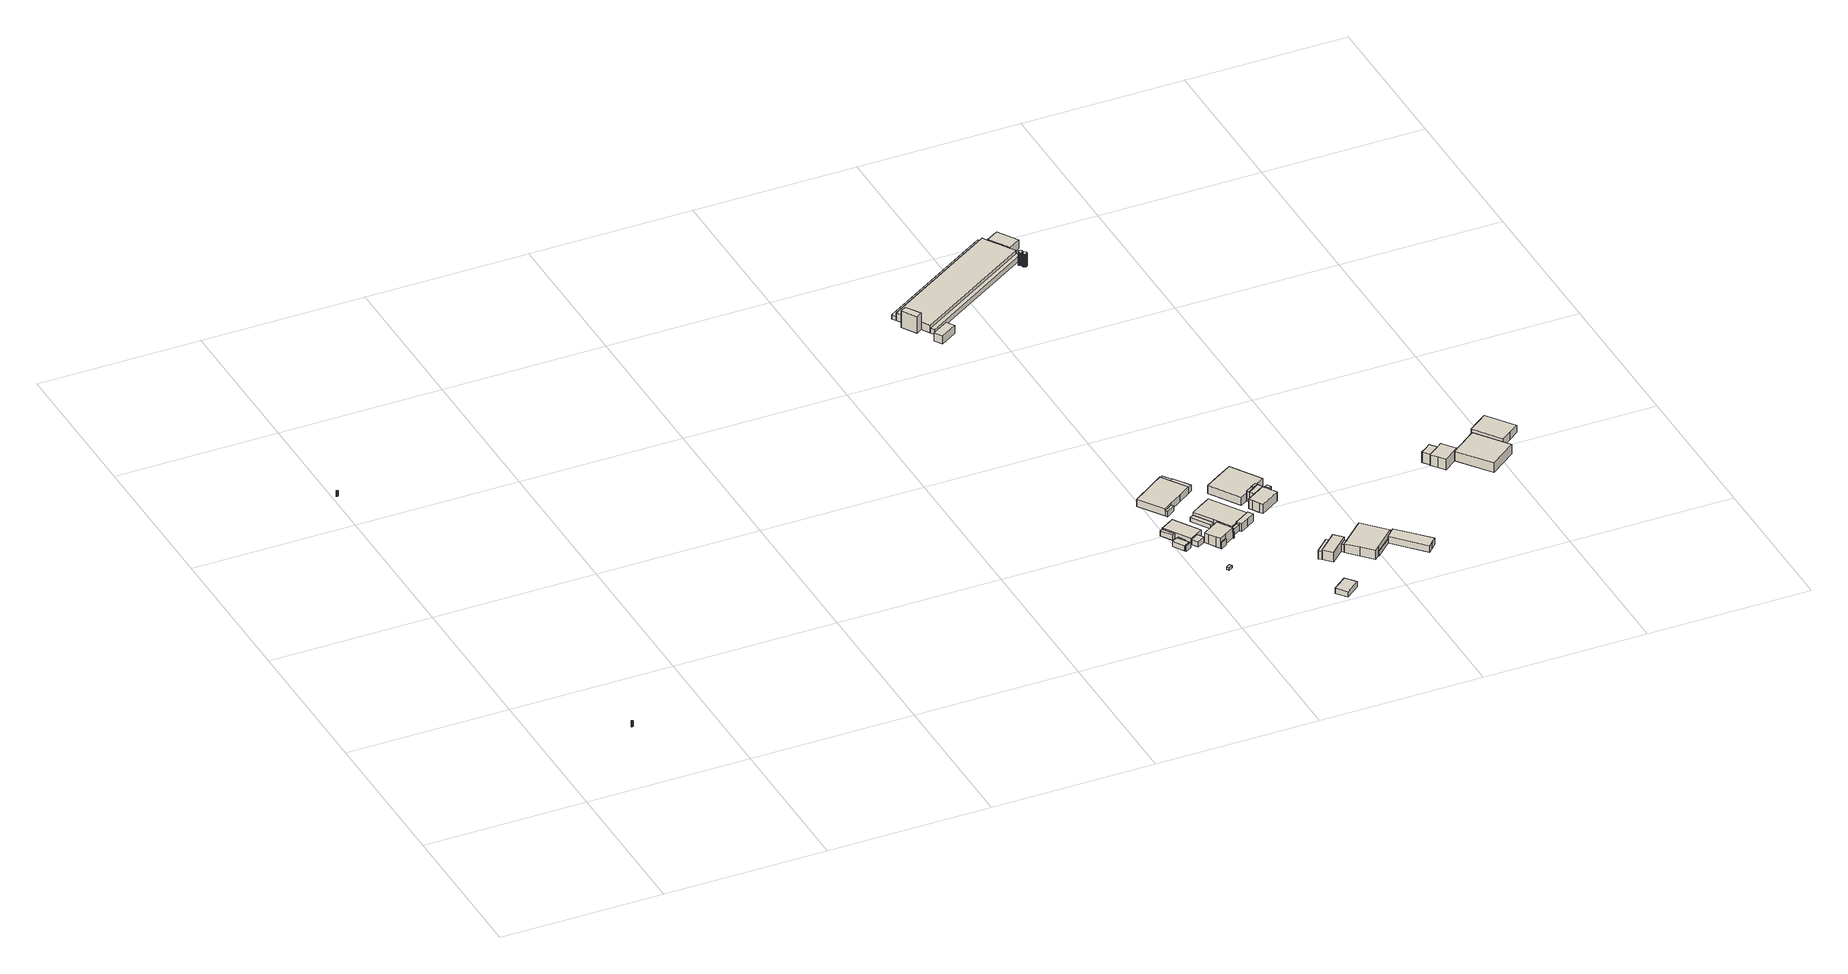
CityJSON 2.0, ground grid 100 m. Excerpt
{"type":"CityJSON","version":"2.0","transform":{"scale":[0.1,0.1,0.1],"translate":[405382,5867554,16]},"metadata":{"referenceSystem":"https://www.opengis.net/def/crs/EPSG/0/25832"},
"CityObjects":{
"building1":{"type":"Building","attributes":{"Gemeindeschluessel":"03454005","BezugspunktDach":"4000","AbsoluteHoehe":"25.084","MittlereTraufHoehe":"28.584","Firsthoehe":"28.584","function":"51002_1250","measuredHeight":3.5},"address":[{"country":"Germany","locality":"Börger"}],"geometry":[{"type":"MultiSurface","lod":"1","boundaries":[[[0,1,2,3,4,5,6,7,8,9,10,11,12,13,14,15,16,17,18,19,20,21,22,23,24,25]],[[26,27,28,29,30,31,32,33,34,35,36,37,38,39,40,41,42,43,44,45,46,47,48,49,50,51]],[[26,51,25,24]],[[27,26,24,23]],[[28,27,23,22]],[[29,28,22,21]],[[30,29,21,20]],[[31,30,20,19]],[[32,31,19,18]],[[33,32,18,17]],[[34,33,17,16]],[[35,34,16,15]],[[36,35,15,14]],[[37,36,14,13]],[[38,37,13,12]],[[39,38,12,11]],[[40,39,11,10]],[[41,40,10,9]],[[42,41,9,8]],[[43,42,8,7]],[[44,43,7,6]],[[45,44,6,5]],[[46,45,5,4]],[[47,46,4,3]],[[48,47,3,2]],[[49,48,2,1]],[[50,49,1,0]],[[51,50,0,25]]]}]},
"building2":{"type":"Building","attributes":{"Gemeindeschluessel":"03454005","BezugspunktDach":"4000","AbsoluteHoehe":"20.057","MittlereTraufHoehe":"23.557","Firsthoehe":"23.557","function":"51002_1250","measuredHeight":3.5},"address":[{"country":"Germany","locality":"Börger"}],"geometry":[{"type":"MultiSurface","lod":"1","boundaries":[[[52,53,54,55,56,57,58,59,60,61,62,63,64,65,66,67,68,69,70,71,72,73,74,75,76]],[[77,78,79,80,81,82,83,84,85,86,87,88,89,90,91,92,93,94,95,96,97,98,99,100,101]],[[77,101,76,75]],[[78,77,75,74]],[[79,78,74,73]],[[80,79,73,72]],[[81,80,72,71]],[[82,81,71,70]],[[83,82,70,69]],[[84,83,69,68]],[[85,84,68,67]],[[86,85,67,66]],[[87,86,66,65]],[[88,87,65,64]],[[89,88,64,63]],[[90,89,63,62]],[[91,90,62,61]],[[92,91,61,60]],[[93,92,60,59]],[[94,93,59,58]],[[95,94,58,57]],[[96,95,57,56]],[[97,96,56,55]],[[98,97,55,54]],[[99,98,54,53]],[[100,99,53,52]],[[101,100,52,76]]]}]},
"building3":{"type":"Building","attributes":{"Gemeindeschluessel":"03454006","AbsoluteHoehe":"18.009","MittlereTraufHoehe":"20.957","Firsthoehe":"21.792","function":"31001_1000","roofType":"3100","measuredHeight":3.78},"address":[{"country":"Germany","locality":"Breddenberg"}],"children":["building3-1"],"geometry":[{"type":"MultiSurface","lod":"1","boundaries":[[[102,103,104,105]],[[106,107,108,109]],[[106,109,105,104]],[[107,106,104,103]],[[102,108,110,111,112,103]],[[109,108,102,105]],[[111,110,107,112]]]}]},
"building3-1":{"type":"BuildingPart","attributes":{"AbsoluteHoehe":"18.009","MittlereTraufHoehe":"20.957","Firsthoehe":"20.957","roofType":"1000","measuredHeight":2.95},"parents":["building3"],"geometry":[{"type":"MultiSurface","lod":"1","boundaries":[[[112,111,113,114]],[[115,110,107,116]],[[115,116,114,113]],[[110,115,113,111]],[[116,107,112,114]],[[107,110,111,112]]]}]},
"building4":{"type":"Building","attributes":{"Gemeindeschluessel":"03454006","AbsoluteHoehe":"18.013","MittlereTraufHoehe":"20.955","Firsthoehe":"21.768","function":"51009_1610","roofType":"3100","measuredHeight":3.76},"address":[{"country":"Germany","locality":"Breddenberg"}],"geometry":[{"type":"MultiSurface","lod":"1","boundaries":[[[105,117,118,102]],[[119,120,109,108]],[[119,108,102,118]],[[120,119,118,117]],[[109,120,117,105]],[[108,109,105,102]]]}]},
"building5":{"type":"Building","attributes":{"Gemeindeschluessel":"03454006","AbsoluteHoehe":"18.036","MittlereTraufHoehe":"19.694","Firsthoehe":"19.694","function":"31001_2500","roofType":"1000","measuredHeight":1.66},"address":[{"country":"Germany","locality":"Breddenberg"}],"geometry":[{"type":"MultiSurface","lod":"1","boundaries":[[[121,122,123,124]],[[125,126,127,128]],[[125,128,124,123]],[[126,125,123,122]],[[127,126,122,121]],[[128,127,121,124]]]}]},
"building6":{"type":"Building","attributes":{"Gemeindeschluessel":"03454006","AbsoluteHoehe":"17.704","MittlereTraufHoehe":"21.544","Firsthoehe":"22.244","function":"31001_2000","roofType":"3100","measuredHeight":4.54},"address":[{"country":"Germany","locality":"Breddenberg"}],"children":["building6-1","building6-2"],"geometry":[{"type":"MultiSurface","lod":"1","boundaries":[[[129,130,131,132,133,134,135]],[[136,137,138,139,140,141,142]],[[136,142,135,134]],[[137,136,134,133]],[[138,137,133,132]],[[139,138,132,131]],[[130,143,144,131]],[[129,145,143,130]],[[135,146,147,148,141,129]],[[143,140,139,144]],[[141,140,143,145]],[[146,142,148,147]]]}]},
"building6-1":{"type":"BuildingPart","attributes":{"AbsoluteHoehe":"17.704","MittlereTraufHoehe":"21.189","Firsthoehe":"21.95","roofType":"2100","measuredHeight":4.25},"parents":["building6"],"geometry":[{"type":"MultiSurface","lod":"1","boundaries":[[[149,150,144,145]],[[139,151,152,141]],[[151,139,144,150]],[[152,151,150,149]],[[141,152,149,145]],[[144,139,140,143]],[[143,140,141,145]]]}]},
"building6-2":{"type":"BuildingPart","attributes":{"AbsoluteHoehe":"17.704","MittlereTraufHoehe":"21.06","Firsthoehe":"21.06","roofType":"1000","measuredHeight":3.36},"parents":["building6"],"geometry":[{"type":"MultiSurface","lod":"1","boundaries":[[[147,146,153,154]],[[155,142,148,156]],[[155,156,154,153]],[[142,155,153,146]],[[156,148,147,154]],[[147,148,142,146]]]}]},
"building7":{"type":"Building","attributes":{"Gemeindeschluessel":"03454006","AbsoluteHoehe":"18.172","MittlereTraufHoehe":"23.42","Firsthoehe":"27.363","function":"31001_1000","roofType":"3300","measuredHeight":9.19},"address":[{"country":"Germany","locality":"Breddenberg","thoroughfareNumber":"46","thoroughfareName":"Hauptstraße"}],"children":["building7-1","building7-2"],"geometry":[{"type":"MultiSurface","lod":"1","boundaries":[[[157,158,159,160,161,162,163,164,165,166,167,168,169]],[[170,171,172,173,174,175,176,177,178,179,180,181,182]],[[168,183,184,169]],[[171,170,168,167]],[[172,171,167,166]],[[173,172,166,165]],[[174,173,165,164]],[[175,174,164,163]],[[176,175,163,162]],[[177,176,162,161]],[[178,177,161,160]],[[179,178,160,159]],[[180,179,159,158]],[[157,185,186,158]],[[182,181,157,169]],[[183,170,182,184]],[[185,181,180,186]]]}]},
"building7-1":{"type":"BuildingPart","attributes":{"AbsoluteHoehe":"18.172","MittlereTraufHoehe":"22.169","Firsthoehe":"22.169","roofType":"1000","measuredHeight":4},"parents":["building7"],"geometry":[{"type":"MultiSurface","lod":"1","boundaries":[[[187,188,186,185]],[[180,189,190,181]],[[189,180,186,188]],[[190,189,188,187]],[[181,190,187,185]],[[180,181,185,186]]]}]},
"building7-2":{"type":"BuildingPart","attributes":{"AbsoluteHoehe":"18.172","MittlereTraufHoehe":"22.169","Firsthoehe":"22.169","roofType":"1000","measuredHeight":4},"parents":["building7"],"geometry":[{"type":"MultiSurface","lod":"1","boundaries":[[[191,192,184,183]],[[182,193,194,170]],[[193,195,196,192]],[[194,193,192,191]],[[170,194,191,183]],[[195,170,183,184]]]}]},
"building8":{"type":"Building","attributes":{"Gemeindeschluessel":"03454006","AbsoluteHoehe":"18.081","MittlereTraufHoehe":"22.006","Firsthoehe":"23.523","function":"31001_2000","roofType":"5000","measuredHeight":5.44},"address":[{"country":"Germany","locality":"Breddenberg"}],"children":["building8-1","building8-2"],"geometry":[{"type":"MultiSurface","lod":"1","boundaries":[[[197,198,199,200,201,202,203,204,205]],[[206,207,208,209,210,211,212,213,214]],[[204,215,216,205]],[[207,206,204,203]],[[208,207,203,202]],[[209,208,202,201]],[[200,217,218,201]],[[211,210,200,199]],[[212,211,199,198]],[[213,212,198,197]],[[214,213,197,205]],[[215,206,214,216]],[[217,210,209,218]]]}]},
"building8-1":{"type":"BuildingPart","attributes":{"AbsoluteHoehe":"18.081","MittlereTraufHoehe":"21.654","Firsthoehe":"21.654","roofType":"1000","measuredHeight":3.57},"parents":["building8"],"geometry":[{"type":"MultiSurface","lod":"1","boundaries":[[[219,220,216,215]],[[214,221,222,206]],[[221,214,216,220]],[[222,221,220,219]],[[206,222,219,215]],[[214,206,215,216]]]}]},
"building8-2":{"type":"BuildingPart","attributes":{"AbsoluteHoehe":"18.081","MittlereTraufHoehe":"21.654","Firsthoehe":"21.654","roofType":"1000","measuredHeight":3.57},"parents":["building8"],"geometry":[{"type":"MultiSurface","lod":"1","boundaries":[[[217,223,224,218]],[[225,226,210,209]],[[225,209,218,224]],[[226,225,224,223]],[[210,226,223,217]],[[209,210,217,218]]]}]},
"building9":{"type":"Building","attributes":{"Gemeindeschluessel":"03454006","AbsoluteHoehe":"18.074","MittlereTraufHoehe":"21.926","Firsthoehe":"21.926","function":"51009_1610","roofType":"1000","measuredHeight":3.85},"address":[{"country":"Germany","locality":"Breddenberg"}],"geometry":[{"type":"MultiSurface","lod":"1","boundaries":[[[227,228,229,230]],[[231,232,233,234]],[[231,234,230,229]],[[232,231,229,228]],[[233,232,228,227]],[[234,233,227,230]]]}]},
"building10":{"type":"Building","attributes":{"Gemeindeschluessel":"03454006","AbsoluteHoehe":"17.986","MittlereTraufHoehe":"21.711","Firsthoehe":"24.27","function":"31001_2000","roofType":"3100","measuredHeight":6.29},"address":[{"country":"Germany","locality":"Breddenberg"}],"children":["building10-1","building10-2","building10-3"],"geometry":[{"type":"MultiSurface","lod":"1","boundaries":[[[235,236,237,238,239,240,241,242,243]],[[244,245,246,247,248,249,250,251,252]],[[242,253,254,243]],[[245,244,242,241]],[[240,255,256,241]],[[247,246,240,239]],[[248,247,239,238]],[[249,248,238,237]],[[252,251,235,243]],[[253,244,252,254]],[[255,246,245,256]],[[236,250,257,258]],[[258,257,249,237]],[[251,250,236,235]]]}]},
"building10-1":{"type":"BuildingPart","attributes":{"AbsoluteHoehe":"17.986","MittlereTraufHoehe":"21.702","Firsthoehe":"21.702","roofType":"1000","measuredHeight":3.72},"parents":["building10"],"geometry":[{"type":"MultiSurface","lod":"1","boundaries":[[[259,254,253,260]],[[244,252,261,262]],[[244,262,260,253]],[[261,252,254,259]],[[262,261,259,260]],[[252,244,253,254]]]}]},
"building10-2":{"type":"BuildingPart","attributes":{"AbsoluteHoehe":"17.986","MittlereTraufHoehe":"21.992","Firsthoehe":"25.628","roofType":"3100","measuredHeight":7.64},"parents":["building10"],"geometry":[{"type":"MultiSurface","lod":"1","boundaries":[[[263,264,265,266,267,268,269]],[[251,257,249,270,271,272,273]],[[251,273,269,268]],[[267,258,236,235,268]],[[266,237,258,267]],[[270,249,266,265]],[[271,270,265,264]],[[272,271,264,263]],[[273,272,263,269]],[[258,257,250,236]],[[236,250,251,235]],[[249,257,258,237]]]}]},
"building10-3":{"type":"BuildingPart","attributes":{"AbsoluteHoehe":"17.986","MittlereTraufHoehe":"20.706","Firsthoehe":"21.128","roofType":"2100","measuredHeight":3.14},"parents":["building10"],"geometry":[{"type":"MultiSurface","lod":"1","boundaries":[[[274,256,255,275]],[[246,245,276,277]],[[246,277,275,255]],[[276,245,256,274]],[[277,276,274,275]],[[245,246,255,256]]]}]},
"building11":{"type":"Building","attributes":{"Gemeindeschluessel":"03454006","AbsoluteHoehe":"18.083","MittlereTraufHoehe":"22.003","Firsthoehe":"22.341","function":"51009_1610","roofType":"2100","measuredHeight":4.26},"address":[{"country":"Germany","locality":"Breddenberg"}],"geometry":[{"type":"MultiSurface","lod":"1","boundaries":[[[278,279,280,281]],[[212,210,226,282]],[[212,282,281,280]],[[210,212,280,279]],[[226,210,279,278]],[[282,226,278,281]]]}]},
"building12":{"type":"Building","attributes":{"Gemeindeschluessel":"03454006","BezugspunktDach":"4000","AbsoluteHoehe":"18.762","MittlereTraufHoehe":"22.262","Firsthoehe":"22.262","function":"31001_2000","measuredHeight":3.5},"address":[{"country":"Germany","locality":"Breddenberg"}],"geometry":[{"type":"MultiSurface","lod":"1","boundaries":[[[283,284,285,286]],[[287,288,289,290]],[[287,290,286,285]],[[288,287,285,284]],[[289,288,284,283]],[[290,289,283,286]]]}]},
"building13":{"type":"Building","attributes":{"Gemeindeschluessel":"03454006","AbsoluteHoehe":"18.122","MittlereTraufHoehe":"23.209","Firsthoehe":"24.008","function":"31001_2720","roofType":"3100","measuredHeight":5.89},"address":[{"country":"Germany","locality":"Breddenberg"}],"geometry":[{"type":"MultiSurface","lod":"1","boundaries":[[[291,292,293,294]],[[295,296,297,298]],[[295,298,294,293]],[[296,295,293,292]],[[297,296,292,291]],[[298,297,291,294]]]}]},
"building14":{"type":"Building","attributes":{"Gemeindeschluessel":"03454006","AbsoluteHoehe":"17.954","MittlereTraufHoehe":"22.834","Firsthoehe":"26.389","function":"31001_1000","roofType":"3100","measuredHeight":8.44},"address":[{"country":"Germany","locality":"Breddenberg","thoroughfareNumber":"53","thoroughfareName":"Hauptstraße"}],"children":["building14-1","building14-2"],"geometry":[{"type":"MultiSurface","lod":"1","boundaries":[[[299,300,301,302]],[[303,304,305,306]],[[301,303,307,308,309,302]],[[304,303,301,300]],[[299,305,310,311,312,300]],[[306,305,299,302]],[[308,307,306,309]],[[311,310,304,312]]]}]},
"building14-1":{"type":"BuildingPart","attributes":{"AbsoluteHoehe":"17.954","MittlereTraufHoehe":"22.834","Firsthoehe":"22.834","roofType":"1000","measuredHeight":4.88},"parents":["building14"],"geometry":[{"type":"MultiSurface","lod":"1","boundaries":[[[308,313,314,309]],[[315,316,307,306]],[[315,306,309,314]],[[316,315,314,313]],[[307,316,313,308]],[[306,307,308,309]]]}]},
"building14-2":{"type":"BuildingPart","attributes":{"AbsoluteHoehe":"17.954","MittlereTraufHoehe":"22.834","Firsthoehe":"24.358","roofType":"5000","measuredHeight":6.4},"parents":["building14"],"geometry":[{"type":"MultiSurface","lod":"1","boundaries":[[[317,312,311,318]],[[310,304,319,320]],[[310,320,318,311]],[[319,304,312,317]],[[320,319,317,318]],[[304,310,311,312]]]}]},
"building15":{"type":"Building","attributes":{"Gemeindeschluessel":"03454006","AbsoluteHoehe":"17.893","MittlereTraufHoehe":"23.019","Firsthoehe":"25.579","function":"31001_2000","roofType":"3100","measuredHeight":7.69},"address":[{"country":"Germany","locality":"Breddenberg"}],"geometry":[{"type":"MultiSurface","lod":"1","boundaries":[[[321,322,323,324,325,326,327,328,329]],[[330,331,332,333,334,335,336,337,338]],[[330,338,329,328]],[[331,330,328,327]],[[332,331,327,326]],[[333,332,326,325]],[[334,333,325,324]],[[335,334,324,323]],[[336,335,323,322]],[[337,336,322,321]],[[338,337,321,329]]]}]},
"building16":{"type":"Building","attributes":{"Gemeindeschluessel":"03454006","AbsoluteHoehe":"17.919","MittlereTraufHoehe":"23.616","Firsthoehe":"26.522","function":"31001_1000","roofType":"5000","measuredHeight":8.6},"address":[{"country":"Germany","locality":"Breddenberg","thoroughfareNumber":"44","thoroughfareName":"Hauptstraße"}],"children":["building16-1","building16-2","building16-3"],"geometry":[{"type":"MultiSurface","lod":"1","boundaries":[[[339,340,341,342,343,344,345,346,347,348,349]],[[350,351,352,353,354,355,356,357,358,359,360]],[[350,360,349,348]],[[351,350,348,347]],[[352,351,347,346]],[[354,353,345,344]],[[355,354,344,343]],[[342,361,362,343]],[[341,363,361,342]],[[358,357,341,340]],[[359,358,340,339]],[[360,359,339,349]],[[364,365,352,346]],[[345,353,365,364]],[[361,356,355,362]],[[357,356,361,363]]]}]},
"building16-1":{"type":"BuildingPart","attributes":{"AbsoluteHoehe":"17.919","MittlereTraufHoehe":"21.941","Firsthoehe":"21.941","roofType":"1000","measuredHeight":4.02},"parents":["building16"],"geometry":[{"type":"MultiSurface","lod":"1","boundaries":[[[363,366,367,362]],[[368,369,357,355]],[[368,355,362,367]],[[369,368,367,366]],[[357,369,366,363]],[[362,355,356,361]],[[361,356,357,363]]]}]},
"building16-2":{"type":"BuildingPart","attributes":{"BezugspunktDach":"2200","AbsoluteHoehe":"17.919","MittlereTraufHoehe":"24.461","Firsthoehe":"24.461","measuredHeight":6.54},"parents":["building16"],"geometry":[{"type":"MultiSurface","lod":"1","boundaries":[[[370,371,372,373]],[[330,374,375,331]],[[330,331,373,372]],[[374,330,372,371]],[[370,376,377,378,371]],[[331,375,370,373]],[[376,375,379,377]],[[377,379,374,378]]]}]},
"building16-3":{"type":"BuildingPart","attributes":{"AbsoluteHoehe":"17.919","MittlereTraufHoehe":"23.869","Firsthoehe":"26.379","roofType":"3100","measuredHeight":8.46},"parents":["building16"],"geometry":[{"type":"MultiSurface","lod":"1","boundaries":[[[380,381,378,377,376,382,383]],[[352,375,379,374,384,353,365]],[[382,346,364,383]],[[375,352,382,376]],[[384,374,378,381]],[[353,384,381,380]],[[383,364,345,380]],[[346,352,365,364]],[[377,379,375,376]],[[374,379,377,378]],[[365,353,345,364]]]}]},
"building17":{"type":"Building","attributes":{"Gemeindeschluessel":"03454006","AbsoluteHoehe":"17.964","MittlereTraufHoehe":"24.292","Firsthoehe":"24.911","function":"51009_1610","roofType":"5000","measuredHeight":6.95},"address":[{"country":"Germany","locality":"Breddenberg"}],"geometry":[{"type":"MultiSurface","lod":"1","boundaries":[[[385,386,387,388]],[[389,390,391,392]],[[389,392,388,387]],[[390,389,387,386]],[[391,390,386,385]],[[392,391,385,388]]]}]},
"building18":{"type":"Building","attributes":{"Gemeindeschluessel":"03454006","AbsoluteHoehe":"17.944","MittlereTraufHoehe":"24.722","Firsthoehe":"24.722","function":"51009_1610","roofType":"1000","measuredHeight":6.78},"address":[{"country":"Germany","locality":"Breddenberg"}],"geometry":[{"type":"MultiSurface","lod":"1","boundaries":[[[393,394,395,396]],[[368,355,354,397]],[[368,397,396,395]],[[355,368,395,394]],[[354,355,394,393]],[[397,354,393,396]]]}]},
"building19":{"type":"Building","attributes":{"Gemeindeschluessel":"03454006","AbsoluteHoehe":"18.146","MittlereTraufHoehe":"21.047","Firsthoehe":"21.49","function":"51009_1610","roofType":"2100","measuredHeight":3.34},"address":[{"country":"Germany","locality":"Breddenberg"}],"geometry":[{"type":"MultiSurface","lod":"1","boundaries":[[[398,399,400,401]],[[402,403,404,405]],[[402,405,401,400]],[[403,402,400,399]],[[404,403,399,398]],[[405,404,398,401]]]}]},
"building20":{"type":"Building","attributes":{"Gemeindeschluessel":"03454006","AbsoluteHoehe":"18.175","MittlereTraufHoehe":"22.964","Firsthoehe":"24.812","function":"31001_2720","roofType":"3100","measuredHeight":6.64},"address":[{"country":"Germany","locality":"Breddenberg"}],"children":["building20-1","building20-2"],"geometry":[{"type":"MultiSurface","lod":"1","boundaries":[[[406,407,408,409,410,411,412,413,414,415,416]],[[417,418,419,420,421,422,423,424,425,426,427]],[[417,427,416,415]],[[421,420,412,411]],[[422,421,411,410]],[[423,422,410,409]],[[426,425,407,406]],[[427,426,406,416]],[[414,418,417,415]],[[419,418,414,413]],[[420,419,413,412]],[[408,424,423,409]],[[407,425,424,408]]]}]},
"building20-1":{"type":"BuildingPart","attributes":{"AbsoluteHoehe":"18.175","MittlereTraufHoehe":"23.328","Firsthoehe":"24.813","roofType":"3100","measuredHeight":6.64},"parents":["building20"],"geometry":[{"type":"MultiSurface","lod":"1","boundaries":[[[428,429,430,431,432,433]],[[423,434,435,436,425,424]],[[432,409,408,424,433]],[[434,423,432,431]],[[435,434,431,430]],[[436,435,430,429]],[[425,436,429,428]],[[433,408,407,428]],[[409,423,424,408]],[[408,424,425,407]]]}]},
"building20-2":{"type":"BuildingPart","attributes":{"AbsoluteHoehe":"18.175","MittlereTraufHoehe":"29.196","Firsthoehe":"29.196","roofType":"1000","measuredHeight":11.02},"parents":["building20"],"geometry":[{"type":"MultiSurface","lod":"1","boundaries":[[[437,438,439,440,441]],[[420,419,417,442,443]],[[420,443,441,440]],[[439,413,412,440]],[[438,415,414,413,439]],[[442,417,438,437]],[[443,442,437,441]],[[413,419,420,412]],[[415,417,418,414]],[[414,418,419,413]]]}]},
"building21":{"type":"Building","attributes":{"Gemeindeschluessel":"03454006","AbsoluteHoehe":"18.146","MittlereTraufHoehe":"21.317","Firsthoehe":"21.751","function":"51009_1610","roofType":"2100","measuredHeight":3.6},"address":[{"country":"Germany","locality":"Breddenberg"}],"geometry":[{"type":"MultiSurface","lod":"1","boundaries":[[[444,445,446,447]],[[448,449,450,451]],[[448,451,447,446]],[[449,448,446,445]],[[450,449,445,444]],[[451,450,444,447]]]}]},
"building22":{"type":"Building","attributes":{"Gemeindeschluessel":"03454006","AbsoluteHoehe":"17.702","MittlereTraufHoehe":"21.59","Firsthoehe":"27.038","function":"31001_2000","roofType":"3100","measuredHeight":9.34},"address":[{"country":"Germany","locality":"Breddenberg"}],"children":["building22-1","building22-2"],"geometry":[{"type":"MultiSurface","lod":"1","boundaries":[[[452,453,454,455,456,457,458,459]],[[460,461,462,463,464,465,466,467]],[[460,467,459,458]],[[461,460,458,457]],[[462,461,457,456]],[[463,462,456,455]],[[464,463,455,454]],[[465,464,454,453]],[[466,465,453,452]],[[459,468,469,470,471,472,452]],[[468,467,473,469]],[[470,469,473,474,471]],[[471,474,466,472]]]}]},
"building22-1":{"type":"BuildingPart","attributes":{"AbsoluteHoehe":"17.702","MittlereTraufHoehe":"20.595","Firsthoehe":"20.595","roofType":"1000","measuredHeight":2.89},"parents":["building22"],"geometry":[{"type":"MultiSurface","lod":"1","boundaries":[[[475,476,469,468]],[[473,477,478,467]],[[478,477,476,475]],[[467,478,475,468]],[[469,473,467,468]],[[477,473,469,476]]]}]},
"building22-2":{"type":"BuildingPart","attributes":{"AbsoluteHoehe":"17.702","MittlereTraufHoehe":"21.825","Firsthoehe":"23.496","roofType":"3100","measuredHeight":5.79},"parents":["building22"],"geometry":[{"type":"MultiSurface","lod":"1","boundaries":[[[479,480,481,482,472,471,470,483]],[[473,474,466,484,485,486,487,477]],[[470,469,476,483]],[[484,466,472,482]],[[485,484,482,481]],[[486,485,481,480]],[[487,486,480,479]],[[477,487,479,483]],[[469,473,477,476]],[[471,474,473,469,470]],[[466,474,471,472]]]}]},
"building23":{"type":"Building","attributes":{"Gemeindeschluessel":"03454006","AbsoluteHoehe":"18.25","MittlereTraufHoehe":"26.733","Firsthoehe":"26.733","function":"51003_1201","roofType":"1000","measuredHeight":8.48},"address":[{"country":"Germany","locality":"Breddenberg"}],"geometry":[{"type":"MultiSurface","lod":"1","boundaries":[[[488,489,490,491,492,493,494,495,496,497,498,499,500,501,502,503,504,505,506,507,508,509,510,511,512,513,514,515,516,517,518,519,520,521,522,523,524,525,526,527]],[[528,529,530,531,532,533,534,535,536,537,538,539,540,541,542,543,544,545,546,547,548,549,550,551,552,553,554,555,556,557,558,559,560,561,562,563,564,565,566,567]],[[528,567,527,526]],[[529,528,526,525]],[[530,529,525,524]],[[531,530,524,523]],[[532,531,523,522]],[[533,532,522,521]],[[534,533,521,520]],[[535,534,520,519]],[[536,535,519,518]],[[537,536,518,517]],[[538,537,517,516]],[[539,538,516,515]],[[540,539,515,514]],[[541,540,514,513]],[[542,541,513,512]],[[543,542,512,511]],[[544,543,511,510]],[[545,544,510,509]],[[546,545,509,508]],[[547,546,508,507]],[[548,547,507,506]],[[549,548,506,505]],[[550,549,505,504]],[[551,550,504,503]],[[552,551,503,502]],[[553,552,502,501]],[[554,553,501,500]],[[555,554,500,499]],[[556,555,499,498]],[[557,556,498,497]],[[558,557,497,496]],[[559,558,496,495]],[[560,559,495,494]],[[561,560,494,493]],[[562,561,493,492]],[[563,562,492,491]],[[564,563,491,490]],[[565,564,490,489]],[[566,565,489,488]],[[567,566,488,527]]]}]},
"building24":{"type":"Building","attributes":{"Gemeindeschluessel":"03454006","AbsoluteHoehe":"18.23","MittlereTraufHoehe":"26.726","Firsthoehe":"26.726","function":"51003_1201","roofType":"1000","measuredHeight":8.5},"address":[{"country":"Germany","locality":"Breddenberg"}],"geometry":[{"type":"MultiSurface","lod":"1","boundaries":[[[568,569,570,571,572,573,574,575,576,577,578,579,580,581,582,583,584,585,586,587,588,589,590,591,592,593,594,595,596,597,598,599,600,601,602,603,604,605,606,607,608,609]],[[610,611,612,613,614,615,616,617,618,619,620,621,622,623,624,625,626,627,628,629,630,631,632,633,634,635,636,637,638,639,640,641,642,643,644,645,646,647,648,649,650,651]],[[610,651,609,608]],[[611,610,608,607]],[[612,611,607,606]],[[613,612,606,605]],[[614,613,605,604]],[[615,614,604,603]],[[616,615,603,602]],[[617,616,602,601]],[[618,617,601,600]],[[619,618,600,599]],[[620,619,599,598]],[[621,620,598,597]],[[622,621,597,596]],[[623,622,596,595]],[[624,623,595,594]],[[625,624,594,593]],[[626,625,593,592]],[[627,626,592,591]],[[628,627,591,590]],[[629,628,590,589]],[[630,629,589,588]],[[631,630,588,587]],[[632,631,587,586]],[[633,632,586,585]],[[634,633,585,584]],[[635,634,584,583]],[[636,635,583,582]],[[637,636,582,581]],[[638,637,581,580]],[[639,638,580,579]],[[640,639,579,578]],[[641,640,578,577]],[[642,641,577,576]],[[643,642,576,575]],[[644,643,575,574]],[[645,644,574,573]],[[646,645,573,572]],[[647,646,572,571]],[[648,647,571,570]],[[649,648,570,569]],[[650,649,569,568]],[[651,650,568,609]]]}]},
"building25":{"type":"Building","attributes":{"Gemeindeschluessel":"03454006","AbsoluteHoehe":"16.981","MittlereTraufHoehe":"22.652","Firsthoehe":"26.017","function":"31001_1000","roofType":"3100","measuredHeight":9.04},"address":[{"country":"Germany","locality":"Breddenberg","thoroughfareNumber":"49","thoroughfareName":"Hauptstraße"}],"children":["building25-1"],"geometry":[{"type":"MultiSurface","lod":"1","boundaries":[[[652,653,654,655,656,657,658,659,660,661]],[[662,663,664,665,666,667,668,669,670,671]],[[660,672,673,661]],[[663,662,660,659]],[[664,674,675,658]],[[665,664,658,657]],[[666,665,657,656]],[[667,666,656,655]],[[668,667,655,654]],[[669,668,654,653]],[[670,669,653,652]],[[671,670,652,661]],[[672,662,671,673]]]}]},
"building25-1":{"type":"BuildingPart","attributes":{"AbsoluteHoehe":"16.981","MittlereTraufHoehe":"22.683","Firsthoehe":"25.602","roofType":"5000","measuredHeight":8.62},"parents":["building25"],"geometry":[{"type":"MultiSurface","lod":"1","boundaries":[[[673,672,676,677,678]],[[679,680,662,671,681]],[[679,681,678,677]],[[680,679,677,676]],[[662,680,676,672]],[[681,671,673,678]],[[671,662,672,673]]]}]},
"building26":{"type":"Building","attributes":{"Gemeindeschluessel":"03454006","AbsoluteHoehe":"17.157","MittlereTraufHoehe":"19.639","Firsthoehe":"27.351","function":"31001_2000","roofType":"3100","measuredHeight":10.19},"address":[{"country":"Germany","locality":"Breddenberg"}],"children":["building26-1"],"geometry":[{"type":"MultiSurface","lod":"1","boundaries":[[[682,683,684,685]],[[686,687,688,689]],[[686,689,685,684]],[[687,686,684,683]],[[688,687,683,682]],[[685,690,691,692,688,682]],[[690,689,692,691]]]}]},
"building26-1":{"type":"BuildingPart","attributes":{"AbsoluteHoehe":"17.157","MittlereTraufHoehe":"19.639","Firsthoehe":"19.639","roofType":"1000","measuredHeight":2.48},"parents":["building26"],"geometry":[{"type":"MultiSurface","lod":"1","boundaries":[[[690,693,694,691]],[[695,696,689,692]],[[695,692,691,694]],[[696,695,694,693]],[[689,696,693,690]],[[691,692,689,690]]]}]},
"building27":{"type":"Building","attributes":{"Gemeindeschluessel":"03454006","AbsoluteHoehe":"16.948","MittlereTraufHoehe":"21.24","Firsthoehe":"23.194","function":"31001_2000","roofType":"3100","measuredHeight":6.25},"address":[{"country":"Germany","locality":"Breddenberg"}],"geometry":[{"type":"MultiSurface","lod":"1","boundaries":[[[697,698,699,700,701,702]],[[703,704,705,706,707,708]],[[703,708,702,701]],[[704,703,701,700]],[[705,704,700,699]],[[706,705,699,698]],[[707,706,698,697]],[[708,707,697,702]]]}]}
},
"vertices":[
[489,455,126],[489,453,126],[490,453,126],[490,452,126],[492,451,126],[493,451,126],[494,451,126],[495,451,126],[496,451,126],[497,452,126],[498,453,126],[499,455,126],[499,456,126],[498,457,126],[498,458,126],[498,459,126],[497,460,126],[495,461,126],[494,461,126],[493,461,126],[492,461,126],[491,460,126],[490,459,126],[489,458,126],[489,457,126],[489,456,126],[489,457,91],[489,458,91],[490,459,91],[491,460,91],[492,461,91],[493,461,91],[494,461,91],[495,461,91],[497,460,91],[498,459,91],[498,458,91],[498,457,91],[499,456,91],[499,455,91],[498,453,91],[497,452,91],[496,451,91],[495,451,91],[494,451,91],[493,451,91],[492,451,91],[490,452,91],[490,453,91],[489,453,91],[489,455,91],[489,456,91],
[7,3256,76],[8,3255,76],[9,3254,76],[10,3253,76],[11,3253,76],[12,3252,76],[13,3253,76],[14,3253,76],[15,3254,76],[16,3255,76],[17,3256,76],[17,3258,76],[17,3259,76],[16,3260,76],[16,3261,76],[15,3261,76],[14,3262,76],[12,3262,76],[11,3262,76],[10,3262,76],[9,3261,76],[8,3261,76],[8,3260,76],[7,3259,76],[7,3258,76],[7,3259,41],[8,3260,41],[8,3261,41],[9,3261,41],[10,3262,41],[11,3262,41],[12,3262,41],[14,3262,41],[15,3261,41],[16,3261,41],[16,3260,41],[17,3259,41],[17,3258,41],[17,3256,41],[16,3255,41],[15,3254,41],[14,3253,41],[13,3253,41],[12,3252,41],[11,3253,41],[10,3253,41],[9,3254,41],[8,3255,41],[7,3256,41],[7,3258,41],
[4067,830,54],[4024,898,54],[3987,875,54],[4029,807,54],[3987,875,20],[4024,898,20],[4067,830,20],[4029,807,20],[4048,859,20],[4048,859,50],[4024,898,50],
[4059,866,50],[4035,905,50],[4059,866,20],[4035,905,20],
[4034,798,54],[4073,821,54],[4073,821,20],[4034,798,20],
[4162,546,37],[4172,530,37],[4194,544,37],[4184,560,37],[4194,544,20],[4172,530,20],[4162,546,20],[4184,560,20],
[4091,852,57],[4133,878,57],[4139,882,57],[4176,905,57],[4075,1066,57],[4033,1039,57],[3990,1013,57],[4033,1039,17],[4075,1066,17],[4176,905,17],[4139,882,17],[4133,878,17],[4091,852,17],[3990,1013,17],[4133,878,52],[4139,882,52],[4091,852,52],[3990,1013,51],[4033,945,51],[4033,945,17],
[4116,813,52],[4164,843,52],[4164,843,17],[4116,813,17],
[3973,1002,51],[4016,934,51],[3973,1002,17],[4016,934,17],
[4322,806,88],[4325,808,88],[4320,816,88],[4309,833,88],[4307,837,88],[4286,870,88],[4271,895,88],[4268,898,88],[4162,832,88],[4177,808,88],[4203,766,88],[4218,741,88],[4258,767,88],[4218,741,22],[4203,766,22],[4177,808,22],[4162,832,22],[4268,898,22],[4271,895,22],[4286,870,22],[4307,837,22],[4309,833,22],[4320,816,22],[4325,808,22],[4322,806,22],[4258,767,22],[4218,741,62],[4258,767,62],[4322,806,62],[4325,808,62],
[4326,800,62],[4329,802,62],[4329,802,22],[4326,800,22],
[4222,735,62],[4262,760,62],[4262,760,22],[4222,735,22],[4259,767,22],[4259,767,62],
[4212,1255,66],[4286,1305,66],[4236,1382,66],[4220,1406,66],[4185,1460,66],[4110,1408,66],[3975,1315,66],[4077,1164,66],[4129,1199,66],[4077,1164,21],[3975,1315,21],[4110,1408,21],[4185,1460,21],[4220,1406,21],[4236,1382,21],[4286,1305,21],[4212,1255,21],[4129,1199,21],[4077,1164,57],[4129,1199,57],[4220,1406,57],[4185,1460,57],
[4087,1149,57],[4140,1185,57],[4140,1185,21],[4087,1149,21],
[4245,1423,57],[4206,1475,57],[4206,1475,21],[4245,1423,21],
[4309,833,59],[4320,816,59],[4387,858,59],[4377,875,59],[4387,858,21],[4320,816,21],[4309,833,21],[4377,875,21],
[4377,875,65],[4408,895,65],[4475,937,65],[4338,1155,65],[4271,1113,65],[4204,1071,65],[4276,957,65],[4302,915,65],[4341,853,65],[4302,915,20],[4276,957,20],[4204,1071,20],[4271,1113,20],[4338,1155,20],[4475,937,20],[4408,895,20],[4377,875,20],[4341,853,20],[4302,915,57],[4341,853,57],[4204,1071,47],[4276,957,47],[4426,906,20],[4426,906,65],
[4309,833,57],[4271,895,57],[4309,833,20],[4271,895,20],
[4396,844,71],[4445,875,71],[4494,906,71],[4475,937,71],[4426,906,71],[4377,875,71],[4387,858,71],[4494,906,20],[4445,875,20],[4396,844,20],[4387,858,20],
[4250,941,47],[4179,1055,47],[4250,941,20],[4179,1055,20],
[4245,1423,60],[4220,1406,60],[4286,1305,60],[4312,1322,60],[4312,1322,21],
[4648,4,63],[4736,72,63],[4687,134,63],[4599,66,63],[4687,134,28],[4736,72,28],[4648,4,28],[4599,66,28],
[3757,3323,76],[3653,3258,76],[3684,3210,76],[3788,3276,76],[3684,3210,21],[3653,3258,21],[3757,3323,21],[3788,3276,21],
[4796,517,86],[4680,407,86],[4726,358,86],[4843,468,86],[4726,358,20],[4680,407,20],[4796,517,20],[4843,468,20],[4809,436,20],[4809,436,68],[4843,468,68],[4764,487,20],[4764,487,76],[4680,407,76],
[4821,422,68],[4856,454,68],[4856,454,20],[4821,422,20],
[4663,424,76],[4748,505,76],[4663,424,20],[4748,505,20],
[4622,1154,72],[4689,1197,72],[4571,1383,72],[4478,1324,72],[4385,1265,72],[4503,1079,72],[4548,1108,72],[4590,1134,72],[4596,1138,72],[4590,1134,19],[4548,1108,19],[4503,1079,19],[4385,1265,19],[4478,1324,19],[4571,1383,19],[4689,1197,19],[4622,1154,19],[4596,1138,19],
[4577,955,82],[4699,1033,82],[4691,1045,82],[4674,1072,82],[4671,1077,82],[4656,1100,82],[4649,1112,82],[4575,1065,82],[4527,1035,82],[4541,1013,82],[4563,977,82],[4541,1013,19],[4527,1035,19],[4575,1065,19],[4649,1112,19],[4656,1100,19],[4671,1077,19],[4674,1072,19],[4691,1045,19],[4699,1033,19],[4577,955,19],[4563,977,19],[4674,1072,59],[4671,1077,59],[4691,1045,59],[4612,1088,82],[4612,1088,19],
[4709,1057,59],[4689,1089,59],[4689,1089,19],[4709,1057,19],
[4557,1094,85],[4599,1120,85],[4590,1134,85],[4548,1108,85],[4599,1120,19],[4557,1094,19],[4557,1094,83],[4594,1117,83],[4599,1120,83],[4594,1117,19],
[4649,1112,83],[4631,1141,83],[4575,1065,83],[4612,1088,83],[4631,1141,19],
[4599,1120,86],[4631,1141,86],[4622,1154,86],[4590,1134,86],[4622,1154,20],[4631,1141,20],[4599,1120,20],[4590,1134,20],
[4656,1100,87],[4671,1077,87],[4689,1089,87],[4675,1111,87],[4675,1111,19],
[4290,3990,50],[4275,4015,50],[3533,3552,50],[3549,3527,50],[3533,3552,21],[4275,4015,21],[4290,3990,21],[3549,3527,21],
[4409,3801,72],[4388,3834,72],[4350,3895,72],[4311,3957,72],[4290,3990,72],[3549,3527,72],[3580,3477,72],[3602,3443,72],[3608,3433,72],[3636,3387,72],[3667,3338,72],[3636,3387,22],[3608,3433,22],[3602,3443,22],[3580,3477,22],[3549,3527,22],[4290,3990,22],[4311,3957,22],[4350,3895,22],[4388,3834,22],[4409,3801,22],[3667,3338,22],
[4388,3834,78],[4463,3880,78],[4425,3942,78],[4387,4004,78],[4311,3957,78],[4350,3895,78],[4387,4004,22],[4425,3942,22],[4463,3880,22],
[3600,3365,132],[3636,3387,132],[3602,3443,132],[3580,3477,132],[3544,3454,132],[3600,3365,22],[3544,3454,22],
[3667,3338,53],[3683,3313,53],[4424,3776,53],[4409,3801,53],[4424,3776,21],[3683,3313,21],[3667,3338,21],[4409,3801,21],
[5110,436,76],[5046,505,76],[4982,573,76],[4856,454,76],[4821,422,76],[4886,354,76],[4950,286,76],[4979,313,76],[4950,286,17],[4886,354,17],[4821,422,17],[4856,454,17],[4982,573,17],[5046,505,17],[5110,436,17],[4979,313,17],[4979,313,46],[5078,406,46],[5078,406,60],[5107,434,60],[5110,436,60],[5078,406,17],[5107,434,17],
[4981,310,46],[5080,403,46],[5080,403,17],[4981,310,17],
[5249,224,60],[5279,252,60],[5308,280,60],[5136,462,60],[5080,403,60],[5136,462,17],[5308,280,17],[5279,252,17],[5249,224,17],
[4393,3727,107],[4395,3725,107],[4397,3723,107],[4399,3722,107],[4400,3722,107],[4402,3721,107],[4404,3721,107],[4405,3721,107],[4407,3722,107],[4409,3722,107],[4410,3723,107],[4412,3725,107],[4414,3727,107],[4415,3728,107],[4416,3731,107],[4416,3733,107],[4416,3735,107],[4416,3737,107],[4415,3739,107],[4415,3740,107],[4414,3741,107],[4413,3742,107],[4411,3744,107],[4410,3745,107],[4408,3746,107],[4405,3746,107],[4404,3746,107],[4402,3746,107],[4400,3746,107],[4398,3745,107],[4396,3744,107],[4395,3742,107],[4393,3741,107],[4393,3740,107],[4392,3739,107],[4392,3737,107],[4391,3735,107],[4391,3733,107],[4392,3731,107],[4392,3728,107],[4392,3731,22],[4391,3733,22],[4391,3735,22],[4392,3737,22],[4392,3739,22],[4393,3740,22],[4393,3741,22],[4395,3742,22],[4396,3744,22],[4398,3745,22],[4400,3746,22],[4402,3746,22],[4404,3746,22],[4405,3746,22],[4408,3746,22],[4410,3745,22],[4411,3744,22],[4413,3742,22],[4414,3741,22],[4415,3740,22],[4415,3739,22],[4416,3737,22],[4416,3735,22],[4416,3733,22],[4416,3731,22],[4415,3728,22],[4414,3727,22],[4412,3725,22],[4410,3723,22],[4409,3722,22],[4407,3722,22],[4405,3721,22],[4404,3721,22],[4402,3721,22],[4400,3722,22],[4399,3722,22],[4397,3723,22],[4395,3725,22],[4393,3727,22],[4392,3728,22],
[4408,3703,107],[4409,3702,107],[4410,3700,107],[4412,3699,107],[4414,3698,107],[4416,3697,107],[4417,3697,107],[4419,3697,107],[4420,3697,107],[4422,3697,107],[4424,3698,107],[4426,3699,107],[4428,3700,107],[4429,3702,107],[4430,3703,107],[4430,3704,107],[4431,3706,107],[4431,3708,107],[4431,3710,107],[4431,3712,107],[4431,3714,107],[4430,3715,107],[4429,3717,107],[4428,3718,107],[4427,3719,107],[4425,3720,107],[4423,3721,107],[4420,3722,107],[4419,3722,107],[4418,3722,107],[4415,3721,107],[4413,3720,107],[4411,3719,107],[4410,3718,107],[4409,3717,107],[4408,3715,107],[4407,3714,107],[4407,3712,107],[4407,3710,107],[4406,3708,107],[4407,3706,107],[4408,3704,107],[4407,3706,22],[4406,3708,22],[4407,3710,22],[4407,3712,22],[4407,3714,22],[4408,3715,22],[4409,3717,22],[4410,3718,22],[4411,3719,22],[4413,3720,22],[4415,3721,22],[4418,3722,22],[4419,3722,22],[4420,3722,22],[4423,3721,22],[4425,3720,22],[4427,3719,22],[4428,3718,22],[4429,3717,22],[4430,3715,22],[4431,3714,22],[4431,3712,22],[4431,3710,22],[4431,3708,22],[4431,3706,22],[4430,3704,22],[4430,3703,22],[4429,3702,22],[4428,3700,22],[4426,3699,22],[4424,3698,22],[4422,3697,22],[4420,3697,22],[4419,3697,22],[4417,3697,22],[4416,3697,22],[4414,3698,22],[4412,3699,22],[4410,3700,22],[4409,3702,22],[4408,3703,22],[4408,3704,22],
[5619,1004,80],[5649,964,80],[5679,924,80],[5759,984,80],[5781,1000,80],[5779,1003,80],[5751,1040,80],[5721,1080,80],[5690,1058,80],[5622,1007,80],[5690,1058,10],[5721,1080,10],[5751,1040,10],[5779,1003,10],[5781,1000,10],[5759,984,10],[5679,924,10],[5649,964,10],[5619,1004,10],[5622,1007,10],[5690,1058,78],[5622,1007,78],[5721,1081,10],[5721,1081,80],
[5658,1100,78],[5624,1074,78],[5590,1049,78],[5624,1074,10],[5658,1100,10],[5590,1049,10],
[5759,984,75],[5908,786,75],[6073,910,75],[5925,1108,75],[6073,910,12],[5908,786,12],[5759,984,12],[5925,1108,12],[5925,1108,36],[5781,1000,36],[5781,1000,12],
[5923,1111,36],[5779,1003,36],[5779,1003,12],[5923,1111,12],
[6066,1003,57],[6128,1048,57],[6190,1092,57],[6069,1257,57],[6008,1212,57],[5947,1167,57],[6008,1212,9],[6069,1257,9],[6190,1092,9],[6128,1048,9],[6066,1003,9],[5947,1167,9]
]}
